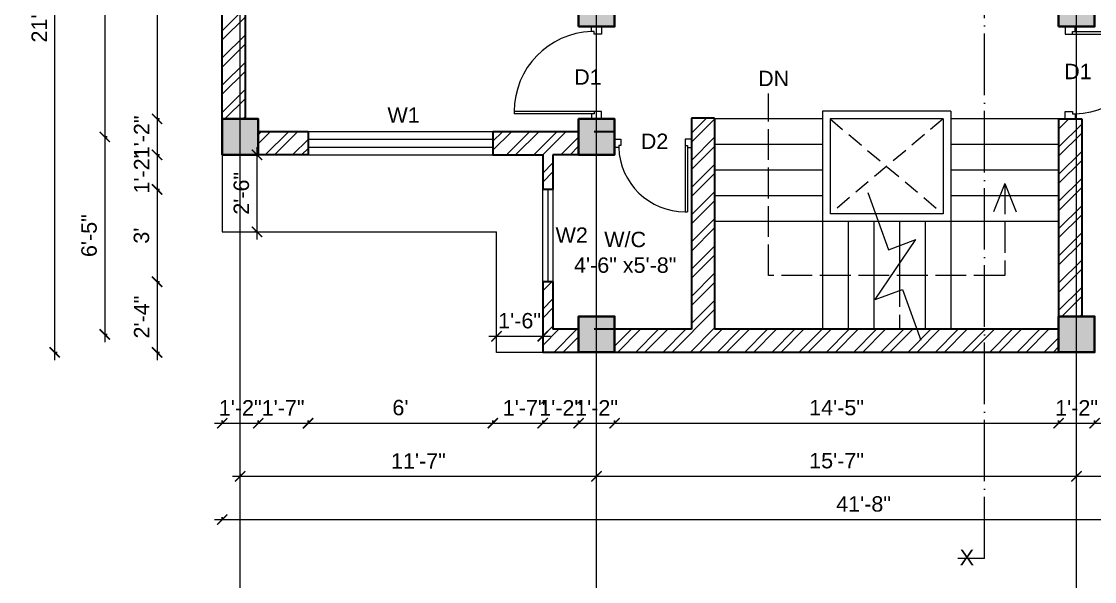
# Model space of a CAD drawing. Header units: inches. Extents: x 122663 to 154153, y 34228 to 39758.
# Drawn here: x 129800.6 to 130218.7, y 37190.6 to 37408.9 of the extents above; entities that cross this region are included whole.
import ezdxf

# ---------------------------------------------------------------- set-up
doc = ezdxf.new("R2010")
doc.units = ezdxf.units.IN
doc.header["$MEASUREMENT"] = 0
doc.header["$PDMODE"] = 35
for name, pattern in [('ACAD_ISO02W100', [15, 12, -3]), ('ACAD_ISO04W100', [30, 24, -3, 0, -3]), ('DASHED', [19.05, 12.7, -6.35])]:
    doc.linetypes.add(name, pattern=pattern)
for name, color, linetype, lineweight in [('Column', 181, 'Continuous', 40), ('Dimension', 130, 'Continuous', 9), ('Hatch', 9, 'Continuous', 9), ('Hidden', 254, 'ACAD_ISO02W100', 15), ('SECTION', 7, 'ACAD_ISO04W100', 18), ('SITE BOUNDARY', 1, 'Continuous', 30), ('Stairs', 61, 'Continuous', 18), ('TEXT', 255, 'Continuous', 35), ('Walls', 11, 'Continuous', 35), ('Windows', 151, 'Continuous', 15)]:
    doc.layers.add(name, color=color, linetype=linetype, lineweight=lineweight)
doc.styles.get("Standard").update_dxf_attribs({"font": 'arial.ttf'})
doc.dimstyles.get("Standard").update_dxf_attribs({"dimtxt": 6, "dimasz": 4, "dimexe": 0, "dimexo": 6, "dimgap": 3, "dimtad": 1, "dimdec": 0, "dimzin": 0, "dimdsep": 46, "dimlunit": 4, "dimtxsty": 'Standard', "dimblk": 'ARCHTICK', "dimcen": 0.09, "dimdle": 3, "dimclrd": 256, "dimadec": 0, "dimazin": 0, "dimtfac": 1, "dimtdec": 0, "dimtofl": 0, "dimtmove": 0, "dimatfit": 3, "dimfxl": 1, "dimfxlon": 1, "dimtolj": 1, "dimtzin": 0, "dimlwd": -1, "dimarcsym": 0})
pattern_1 = [(45, (7291.437, -1273.291), (-5.30330086, 5.30330086), []), (45, (7294.9724, -1273.291), (-5.30330086, 5.30330086), [])]

# ---------------------------------------------------------------- blocks, each defined once
blk = doc.blocks.new('colm')
at = {"layer": 'Hatch'}
h = blk.add_hatch(color=256, dxfattribs=at)
h.dxf.hatch_style = 1
h.paths.add_polyline_path([(66705.71, 8319.73), (66705.71, 8307.73), (66717.71, 8307.73), (66717.71, 8319.73)])
at = {"layer": 'Column'}
blk.add_lwpolyline([(66705.71, 8307.73), (66717.71, 8307.73), (66717.71, 8319.73), (66705.71, 8319.73)], close=True, dxfattribs=at)
blk = doc.blocks.new('GFFGS')
at = {"layer": 'Windows'}
for p, q in [((97915.22, 19628.63), (97915.22, 19658.74)), ((97916.19, 19658.74), (97915.22, 19658.74)), ((97916.19, 19627.65), (97916.19, 19658.77)), ((97915.22, 19628.63), (97913.27, 19628.63)), ((97913.27, 19628.63), (97913.27, 19624.73)), ((97915.22, 19627.65), (97915.22, 19628.63)), ((97916.19, 19627.65), (97915.22, 19627.65)), ((97916.19, 19624.73), (97916.19, 19627.65)), ((97946.35, 19624.73), (97946.35, 19627.65)), ((97946.35, 19627.65), (97947.32, 19627.65)), ((97947.32, 19627.65), (97947.32, 19628.63)), ((97947.32, 19628.63), (97949.27, 19628.63)), ((97949.27, 19628.63), (97949.27, 19624.73)), ((97913.27, 19624.73), (97916.19, 19624.73)), ((97949.27, 19624.73), (97946.35, 19624.73))]:
    blk.add_line(p, q, dxfattribs=at)
blk.add_arc((97916.25, 19627.66), 31.08, 1.7801, 90.1235, dxfattribs=at)
blk = doc.blocks.new('_ArchTick')
at = {"color": 0, "linetype": 'ByBlock', "const_width": 0.15}
blk.add_lwpolyline([(-0.5, -0.5), (0.5, 0.5)], dxfattribs=at)
blk = doc.blocks.new('*D438')
at = {"layer": 'Defpoints', "color": 0, "transparency": 16777216}
for p in [(129878.84, 37518.41), (129853.44, 37370.91), (129878.84, 37370.91)]:
    blk.add_point(p, dxfattribs=at)
at = {"layer": 'Dimension', "transparency": 16777216}
blk.add_line((129853.44, 37521.41), (129853.44, 37367.91), dxfattribs=at)
at = {"layer": 'Dimension', "color": 0, "lineweight": -2, "transparency": 16777216}
for p, q in [((129854.44, 37518.41), (129853.44, 37518.41)), ((129854.44, 37370.91), (129853.44, 37370.91))]:
    blk.add_line(p, q, dxfattribs=at)
at = {"layer": 'Dimension', "transparency": 16777216, "xscale": 4, "yscale": 4, "zscale": 4}
for p, rotation in [((129853.44, 37518.41), 90), ((129853.44, 37370.91), 270)]:
    blk.add_blockref('_ArchTick', p, dxfattribs=dict(at, rotation=rotation))
at = {"layer": 'Dimension', "color": 0, "lineweight": -2, "transparency": 16777216, "insert": (129847.37, 37444.66), "char_height": 6, "attachment_point": 5, "rotation": 90}
blk.add_mtext('\\A1;12\'-3"', dxfattribs=at)
blk = doc.blocks.new('*D439')
at = {"layer": 'Defpoints', "color": 0, "transparency": 16777216}
for p in [(129878.84, 37370.91), (129853.44, 37356.91), (129878.84, 37356.91)]:
    blk.add_point(p, dxfattribs=at)
at = {"layer": 'Dimension', "transparency": 16777216}
blk.add_line((129853.44, 37373.91), (129853.44, 37353.91), dxfattribs=at)
at = {"layer": 'Dimension', "color": 0, "lineweight": -2, "transparency": 16777216}
for p, q in [((129854.44, 37370.91), (129853.44, 37370.91)), ((129854.44, 37356.91), (129853.44, 37356.91))]:
    blk.add_line(p, q, dxfattribs=at)
at = {"layer": 'Dimension', "transparency": 16777216, "xscale": 4, "yscale": 4, "zscale": 4}
for p, rotation in [((129853.44, 37370.91), 90), ((129853.44, 37356.91), 270)]:
    blk.add_blockref('_ArchTick', p, dxfattribs=dict(at, rotation=rotation))
at = {"layer": 'Dimension', "color": 0, "lineweight": -2, "transparency": 16777216, "insert": (129847.43, 37363.91), "char_height": 6, "attachment_point": 5, "rotation": 90}
blk.add_mtext('\\A1;1\'-2"', dxfattribs=at)
blk = doc.blocks.new('*D440')
at = {"layer": 'Defpoints', "color": 0, "transparency": 16777216}
for p in [(129878.84, 37356.91), (129853.44, 37343.41), (130003.66, 37343.41)]:
    blk.add_point(p, dxfattribs=at)
at = {"layer": 'Dimension', "transparency": 16777216}
blk.add_line((129853.44, 37359.91), (129853.44, 37340.41), dxfattribs=at)
at = {"layer": 'Dimension', "color": 0, "lineweight": -2, "transparency": 16777216}
for p, q in [((129854.44, 37356.91), (129853.44, 37356.91)), ((129854.44, 37343.41), (129853.44, 37343.41))]:
    blk.add_line(p, q, dxfattribs=at)
at = {"layer": 'Dimension', "transparency": 16777216, "xscale": 4, "yscale": 4, "zscale": 4}
for p, rotation in [((129853.44, 37356.91), 90), ((129853.44, 37343.41), 270)]:
    blk.add_blockref('_ArchTick', p, dxfattribs=dict(at, rotation=rotation))
at = {"layer": 'Dimension', "color": 0, "lineweight": -2, "transparency": 16777216, "insert": (129847.43, 37350.16), "char_height": 6, "attachment_point": 5, "rotation": 90}
blk.add_mtext('\\A1;1\'-2"', dxfattribs=at)
blk = doc.blocks.new('*D441')
at = {"layer": 'Defpoints', "color": 0, "transparency": 16777216}
for p in [(130003.66, 37343.41), (129853.44, 37307.41), (130003.66, 37307.41)]:
    blk.add_point(p, dxfattribs=at)
at = {"layer": 'Dimension', "transparency": 16777216}
blk.add_line((129853.44, 37346.41), (129853.44, 37304.41), dxfattribs=at)
at = {"layer": 'Dimension', "color": 0, "lineweight": -2, "transparency": 16777216}
for p, q in [((129854.44, 37343.41), (129853.44, 37343.41)), ((129854.44, 37307.41), (129853.44, 37307.41))]:
    blk.add_line(p, q, dxfattribs=at)
at = {"layer": 'Dimension', "transparency": 16777216, "xscale": 4, "yscale": 4, "zscale": 4}
for p, rotation in [((129853.44, 37343.41), 90), ((129853.44, 37307.41), 270)]:
    blk.add_blockref('_ArchTick', p, dxfattribs=dict(at, rotation=rotation))
at = {"layer": 'Dimension', "color": 0, "lineweight": -2, "transparency": 16777216, "insert": (129847.37, 37325.41), "char_height": 6, "attachment_point": 5, "rotation": 90}
blk.add_mtext("\\A1;3'", dxfattribs=at)
blk = doc.blocks.new('*D442')
at = {"layer": 'Defpoints', "color": 0, "transparency": 16777216}
for p in [(130003.66, 37307.41), (129853.44, 37279.91), (130003.66, 37279.91)]:
    blk.add_point(p, dxfattribs=at)
at = {"layer": 'Dimension', "transparency": 16777216}
blk.add_line((129853.44, 37310.41), (129853.44, 37276.91), dxfattribs=at)
at = {"layer": 'Dimension', "color": 0, "lineweight": -2, "transparency": 16777216}
for p, q in [((129854.44, 37307.41), (129853.44, 37307.41)), ((129854.44, 37279.91), (129853.44, 37279.91))]:
    blk.add_line(p, q, dxfattribs=at)
at = {"layer": 'Dimension', "transparency": 16777216, "xscale": 4, "yscale": 4, "zscale": 4}
for p, rotation in [((129853.44, 37307.41), 90), ((129853.44, 37279.91), 270)]:
    blk.add_blockref('_ArchTick', p, dxfattribs=dict(at, rotation=rotation))
at = {"layer": 'Dimension', "color": 0, "lineweight": -2, "transparency": 16777216, "insert": (129847.43, 37293.66), "char_height": 6, "attachment_point": 5, "rotation": 90}
blk.add_mtext('\\A1;2\'-4"', dxfattribs=at)
blk = doc.blocks.new('*D443')
at = {"layer": 'Defpoints', "color": 0, "transparency": 16777216}
for p in [(129878.84, 37525.41), (129833.04, 37363.91), (129878.84, 37363.91)]:
    blk.add_point(p, dxfattribs=at)
at = {"layer": 'Dimension', "transparency": 16777216}
blk.add_line((129833.04, 37528.41), (129833.04, 37360.91), dxfattribs=at)
at = {"layer": 'Dimension', "color": 0, "lineweight": -2, "transparency": 16777216}
for p, q in [((129834.04, 37525.41), (129833.04, 37525.41)), ((129834.04, 37363.91), (129833.04, 37363.91))]:
    blk.add_line(p, q, dxfattribs=at)
at = {"layer": 'Dimension', "transparency": 16777216, "xscale": 4, "yscale": 4, "zscale": 4}
for p, rotation in [((129833.04, 37525.41), 90), ((129833.04, 37363.91), 270)]:
    blk.add_blockref('_ArchTick', p, dxfattribs=dict(at, rotation=rotation))
at = {"layer": 'Dimension', "color": 0, "lineweight": -2, "transparency": 16777216, "insert": (129826.97, 37444.66), "char_height": 6, "attachment_point": 5, "rotation": 90}
blk.add_mtext('\\A1;13\'-5"', dxfattribs=at)
blk = doc.blocks.new('*D444')
at = {"layer": 'Defpoints', "color": 0, "transparency": 16777216}
for p in [(129878.84, 37363.91), (129833.04, 37286.91), (130017.66, 37286.91)]:
    blk.add_point(p, dxfattribs=at)
at = {"layer": 'Dimension', "transparency": 16777216}
blk.add_line((129833.04, 37366.91), (129833.04, 37283.91), dxfattribs=at)
at = {"layer": 'Dimension', "color": 0, "lineweight": -2, "transparency": 16777216}
for p, q in [((129834.04, 37363.91), (129833.04, 37363.91)), ((129834.04, 37286.91), (129833.04, 37286.91))]:
    blk.add_line(p, q, dxfattribs=at)
at = {"layer": 'Dimension', "transparency": 16777216, "xscale": 4, "yscale": 4, "zscale": 4}
for p, rotation in [((129833.04, 37363.91), 90), ((129833.04, 37286.91), 270)]:
    blk.add_blockref('_ArchTick', p, dxfattribs=dict(at, rotation=rotation))
at = {"layer": 'Dimension', "color": 0, "lineweight": -2, "transparency": 16777216, "insert": (129826.97, 37325.41), "char_height": 6, "attachment_point": 5, "rotation": 90}
blk.add_mtext('\\A1;6\'-5"', dxfattribs=at)
blk = doc.blocks.new('*D328')
at = {"layer": 'Defpoints', "color": 0, "transparency": 16777216}
for p in [(129878.84, 37532.41), (129813.53, 37279.91), (130003.66, 37279.91)]:
    blk.add_point(p, dxfattribs=at)
at = {"layer": 'Dimension', "transparency": 16777216}
blk.add_line((129813.53, 37535.41), (129813.53, 37276.91), dxfattribs=at)
at = {"layer": 'Dimension', "color": 0, "lineweight": -2, "transparency": 16777216}
for p, q in [((129814.53, 37532.41), (129813.53, 37532.41)), ((129814.53, 37279.91), (129813.53, 37279.91))]:
    blk.add_line(p, q, dxfattribs=at)
at = {"layer": 'Dimension', "transparency": 16777216, "xscale": 4, "yscale": 4, "zscale": 4}
for p, rotation in [((129813.53, 37532.41), 90), ((129813.53, 37279.91), 270)]:
    blk.add_blockref('_ArchTick', p, dxfattribs=dict(at, rotation=rotation))
at = {"layer": 'Dimension', "color": 0, "lineweight": -2, "transparency": 16777216, "insert": (129807.51, 37406.16), "char_height": 6, "attachment_point": 5, "rotation": 90}
blk.add_mtext("\\A1;21'", dxfattribs=at)
blk = doc.blocks.new('*D329')
at = {"layer": 'Defpoints', "color": 0, "transparency": 16777216}
for p in [(129878.84, 37356.91), (129892.84, 37356.91), (129892.84, 37252.28)]:
    blk.add_point(p, dxfattribs=at)
at = {"layer": 'Dimension', "color": 0, "lineweight": -2, "transparency": 16777216}
for p, q in [((129878.84, 37253.28), (129878.84, 37252.28)), ((129892.84, 37253.28), (129892.84, 37252.28))]:
    blk.add_line(p, q, dxfattribs=at)
at = {"layer": 'Dimension', "transparency": 16777216}
blk.add_line((129875.84, 37252.28), (129895.84, 37252.28), dxfattribs=at)
at = {"layer": 'Dimension', "transparency": 16777216, "xscale": 4, "yscale": 4, "zscale": 4, "rotation": 180}
blk.add_blockref('_ArchTick', (129878.84, 37252.28), dxfattribs=at)
at = {"layer": 'Dimension', "transparency": 16777216, "xscale": 4, "yscale": 4, "zscale": 4}
blk.add_blockref('_ArchTick', (129892.84, 37252.28), dxfattribs=at)
at = {"layer": 'Dimension', "color": 0, "lineweight": -2, "transparency": 16777216, "insert": (129885.84, 37258.29), "char_height": 6, "attachment_point": 5}
blk.add_mtext('\\A1;1\'-2"', dxfattribs=at)
blk = doc.blocks.new('*D445')
at = {"layer": 'Defpoints', "color": 0, "transparency": 16777216}
for p in [(129984.25, 37356.91), (130003.66, 37279.91), (130003.66, 37252.28)]:
    blk.add_point(p, dxfattribs=at)
at = {"layer": 'Dimension', "color": 0, "lineweight": -2, "transparency": 16777216}
for p, q in [((129984.25, 37253.28), (129984.25, 37252.28)), ((130003.66, 37253.28), (130003.66, 37252.28))]:
    blk.add_line(p, q, dxfattribs=at)
at = {"layer": 'Dimension', "transparency": 16777216}
blk.add_line((129981.25, 37252.28), (130006.66, 37252.28), dxfattribs=at)
at = {"layer": 'Dimension', "transparency": 16777216, "xscale": 4, "yscale": 4, "zscale": 4, "rotation": 180}
blk.add_blockref('_ArchTick', (129984.25, 37252.28), dxfattribs=at)
at = {"layer": 'Dimension', "transparency": 16777216, "xscale": 4, "yscale": 4, "zscale": 4}
blk.add_blockref('_ArchTick', (130003.66, 37252.28), dxfattribs=at)
at = {"layer": 'Dimension', "color": 0, "lineweight": -2, "transparency": 16777216, "insert": (129996.45, 37258.29), "char_height": 6, "attachment_point": 5}
blk.add_mtext('\\A1;1\'-7"', dxfattribs=at)
blk = doc.blocks.new('*D446')
at = {"layer": 'Defpoints', "color": 0, "transparency": 16777216}
for p in [(130003.66, 37279.91), (130017.66, 37279.91), (130017.66, 37252.28)]:
    blk.add_point(p, dxfattribs=at)
at = {"layer": 'Dimension', "color": 0, "lineweight": -2, "transparency": 16777216}
for p, q in [((130003.66, 37253.28), (130003.66, 37252.28)), ((130017.66, 37253.28), (130017.66, 37252.28))]:
    blk.add_line(p, q, dxfattribs=at)
at = {"layer": 'Dimension', "transparency": 16777216}
blk.add_line((130000.66, 37252.28), (130020.66, 37252.28), dxfattribs=at)
at = {"layer": 'Dimension', "transparency": 16777216, "xscale": 4, "yscale": 4, "zscale": 4, "rotation": 180}
blk.add_blockref('_ArchTick', (130003.66, 37252.28), dxfattribs=at)
at = {"layer": 'Dimension', "transparency": 16777216, "xscale": 4, "yscale": 4, "zscale": 4}
blk.add_blockref('_ArchTick', (130017.66, 37252.28), dxfattribs=at)
at = {"layer": 'Dimension', "color": 0, "lineweight": -2, "transparency": 16777216, "insert": (130010.66, 37258.29), "char_height": 6, "attachment_point": 5}
blk.add_mtext('\\A1;1\'-2"', dxfattribs=at)
blk = doc.blocks.new('*D447')
at = {"layer": 'Defpoints', "color": 0, "transparency": 16777216}
for p in [(130017.66, 37279.91), (130031.66, 37279.91), (130031.66, 37252.28)]:
    blk.add_point(p, dxfattribs=at)
at = {"layer": 'Dimension', "color": 0, "lineweight": -2, "transparency": 16777216}
for p, q in [((130017.66, 37253.28), (130017.66, 37252.28)), ((130031.66, 37253.28), (130031.66, 37252.28))]:
    blk.add_line(p, q, dxfattribs=at)
at = {"layer": 'Dimension', "transparency": 16777216}
blk.add_line((130014.66, 37252.28), (130034.66, 37252.28), dxfattribs=at)
at = {"layer": 'Dimension', "transparency": 16777216, "xscale": 4, "yscale": 4, "zscale": 4, "rotation": 180}
blk.add_blockref('_ArchTick', (130017.66, 37252.28), dxfattribs=at)
at = {"layer": 'Dimension', "transparency": 16777216, "xscale": 4, "yscale": 4, "zscale": 4}
blk.add_blockref('_ArchTick', (130031.66, 37252.28), dxfattribs=at)
at = {"layer": 'Dimension', "color": 0, "lineweight": -2, "transparency": 16777216, "insert": (130024.66, 37258.29), "char_height": 6, "attachment_point": 5}
blk.add_mtext('\\A1;1\'-2"', dxfattribs=at)
blk = doc.blocks.new('*D451')
at = {"layer": 'Defpoints', "color": 0, "transparency": 16777216}
for p in [(130204.66, 37279.91), (130218.66, 37279.91), (130218.66, 37252.28)]:
    blk.add_point(p, dxfattribs=at)
at = {"layer": 'Dimension', "color": 0, "lineweight": -2, "transparency": 16777216}
for p, q in [((130204.66, 37253.28), (130204.66, 37252.28)), ((130218.66, 37253.28), (130218.66, 37252.28))]:
    blk.add_line(p, q, dxfattribs=at)
at = {"layer": 'Dimension', "transparency": 16777216}
blk.add_line((130201.66, 37252.28), (130221.66, 37252.28), dxfattribs=at)
at = {"layer": 'Dimension', "transparency": 16777216, "xscale": 4, "yscale": 4, "zscale": 4, "rotation": 180}
blk.add_blockref('_ArchTick', (130204.66, 37252.28), dxfattribs=at)
at = {"layer": 'Dimension', "transparency": 16777216, "xscale": 4, "yscale": 4, "zscale": 4}
blk.add_blockref('_ArchTick', (130218.66, 37252.28), dxfattribs=at)
at = {"layer": 'Dimension', "color": 0, "lineweight": -2, "transparency": 16777216, "insert": (130211.66, 37258.29), "char_height": 6, "attachment_point": 5}
blk.add_mtext('\\A1;1\'-2"', dxfattribs=at)
blk = doc.blocks.new('*D452')
at = {"layer": 'Defpoints', "color": 0, "transparency": 16777216}
for p in [(130218.66, 37279.91), (130364.53, 37279.91), (130364.53, 37252.28)]:
    blk.add_point(p, dxfattribs=at)
at = {"layer": 'Dimension', "color": 0, "lineweight": -2, "transparency": 16777216}
for p, q in [((130218.66, 37253.28), (130218.66, 37252.28)), ((130364.53, 37253.28), (130364.53, 37252.28))]:
    blk.add_line(p, q, dxfattribs=at)
at = {"layer": 'Dimension', "transparency": 16777216}
blk.add_line((130215.66, 37252.28), (130367.53, 37252.28), dxfattribs=at)
at = {"layer": 'Dimension', "transparency": 16777216, "xscale": 4, "yscale": 4, "zscale": 4, "rotation": 180}
blk.add_blockref('_ArchTick', (130218.66, 37252.28), dxfattribs=at)
at = {"layer": 'Dimension', "transparency": 16777216, "xscale": 4, "yscale": 4, "zscale": 4}
blk.add_blockref('_ArchTick', (130364.53, 37252.28), dxfattribs=at)
at = {"layer": 'Dimension', "color": 0, "lineweight": -2, "transparency": 16777216, "insert": (130291.59, 37258.29), "char_height": 6, "attachment_point": 5}
blk.add_mtext('\\A1;12\'-2"', dxfattribs=at)
blk = doc.blocks.new('*D454')
at = {"layer": 'Defpoints', "color": 0, "transparency": 16777216}
for p in [(129885.84, 37356.91), (130024.66, 37279.91), (130024.66, 37231.58)]:
    blk.add_point(p, dxfattribs=at)
at = {"layer": 'Dimension', "color": 0, "lineweight": -2, "transparency": 16777216}
for p, q in [((129885.84, 37232.58), (129885.84, 37231.58)), ((130024.66, 37232.58), (130024.66, 37231.58))]:
    blk.add_line(p, q, dxfattribs=at)
at = {"layer": 'Dimension', "transparency": 16777216}
blk.add_line((129882.84, 37231.58), (130027.66, 37231.58), dxfattribs=at)
at = {"layer": 'Dimension', "transparency": 16777216, "xscale": 4, "yscale": 4, "zscale": 4, "rotation": 180}
blk.add_blockref('_ArchTick', (129885.84, 37231.58), dxfattribs=at)
at = {"layer": 'Dimension', "transparency": 16777216, "xscale": 4, "yscale": 4, "zscale": 4}
blk.add_blockref('_ArchTick', (130024.66, 37231.58), dxfattribs=at)
at = {"layer": 'Dimension', "color": 0, "lineweight": -2, "transparency": 16777216, "insert": (129955.25, 37237.59), "char_height": 6, "attachment_point": 5}
blk.add_mtext('\\A1;11\'-7"', dxfattribs=at)
blk = doc.blocks.new('*D455')
at = {"layer": 'Defpoints', "color": 0, "transparency": 16777216}
for p in [(130024.66, 37279.91), (130211.66, 37279.91), (130211.66, 37231.58)]:
    blk.add_point(p, dxfattribs=at)
at = {"layer": 'Dimension', "color": 0, "lineweight": -2, "transparency": 16777216}
for p, q in [((130024.66, 37232.58), (130024.66, 37231.58)), ((130211.66, 37232.58), (130211.66, 37231.58))]:
    blk.add_line(p, q, dxfattribs=at)
at = {"layer": 'Dimension', "transparency": 16777216}
blk.add_line((130021.66, 37231.58), (130214.66, 37231.58), dxfattribs=at)
at = {"layer": 'Dimension', "transparency": 16777216, "xscale": 4, "yscale": 4, "zscale": 4, "rotation": 180}
blk.add_blockref('_ArchTick', (130024.66, 37231.58), dxfattribs=at)
at = {"layer": 'Dimension', "transparency": 16777216, "xscale": 4, "yscale": 4, "zscale": 4}
blk.add_blockref('_ArchTick', (130211.66, 37231.58), dxfattribs=at)
at = {"layer": 'Dimension', "color": 0, "lineweight": -2, "transparency": 16777216, "insert": (130118.16, 37237.65), "char_height": 6, "attachment_point": 5}
blk.add_mtext('\\A1;15\'-7"', dxfattribs=at)
blk = doc.blocks.new('*D456')
at = {"layer": 'Defpoints', "color": 0, "transparency": 16777216}
for p in [(130211.66, 37279.91), (130371.53, 37279.91), (130371.53, 37231.58)]:
    blk.add_point(p, dxfattribs=at)
at = {"layer": 'Dimension', "color": 0, "lineweight": -2, "transparency": 16777216}
for p, q in [((130211.66, 37232.58), (130211.66, 37231.58)), ((130371.53, 37232.58), (130371.53, 37231.58))]:
    blk.add_line(p, q, dxfattribs=at)
at = {"layer": 'Dimension', "transparency": 16777216}
blk.add_line((130208.66, 37231.58), (130374.53, 37231.58), dxfattribs=at)
at = {"layer": 'Dimension', "transparency": 16777216, "xscale": 4, "yscale": 4, "zscale": 4, "rotation": 180}
blk.add_blockref('_ArchTick', (130211.66, 37231.58), dxfattribs=at)
at = {"layer": 'Dimension', "transparency": 16777216, "xscale": 4, "yscale": 4, "zscale": 4}
blk.add_blockref('_ArchTick', (130371.53, 37231.58), dxfattribs=at)
at = {"layer": 'Dimension', "color": 0, "lineweight": -2, "transparency": 16777216, "insert": (130291.59, 37237.65), "char_height": 6, "attachment_point": 5}
blk.add_mtext('\\A1;13\'-4"', dxfattribs=at)
blk = doc.blocks.new('*D330')
at = {"layer": 'Defpoints', "color": 0, "transparency": 16777216}
for p in [(129878.84, 37356.91), (130378.53, 37279.91), (130378.53, 37214.71)]:
    blk.add_point(p, dxfattribs=at)
at = {"layer": 'Dimension', "color": 0, "lineweight": -2, "transparency": 16777216}
for p, q in [((129878.84, 37215.71), (129878.84, 37214.71)), ((130378.53, 37215.71), (130378.53, 37214.71))]:
    blk.add_line(p, q, dxfattribs=at)
at = {"layer": 'Dimension', "transparency": 16777216}
blk.add_line((129875.84, 37214.71), (130381.53, 37214.71), dxfattribs=at)
at = {"layer": 'Dimension', "transparency": 16777216, "xscale": 4, "yscale": 4, "zscale": 4, "rotation": 180}
blk.add_blockref('_ArchTick', (129878.84, 37214.71), dxfattribs=at)
at = {"layer": 'Dimension', "transparency": 16777216, "xscale": 4, "yscale": 4, "zscale": 4}
blk.add_blockref('_ArchTick', (130378.53, 37214.71), dxfattribs=at)
at = {"layer": 'Dimension', "color": 0, "lineweight": -2, "transparency": 16777216, "insert": (130128.68, 37220.78), "char_height": 6, "attachment_point": 5}
blk.add_mtext('\\A1;41\'-8"', dxfattribs=at)
blk = doc.blocks.new('*D424')
at = {"layer": 'Defpoints', "color": 0, "transparency": 16777216}
for p in [(129892.84, 37356.91), (129912.25, 37356.91), (129912.25, 37252.28)]:
    blk.add_point(p, dxfattribs=at)
at = {"layer": 'Dimension', "color": 0, "lineweight": -2, "transparency": 16777216}
for p, q in [((129892.84, 37253.28), (129892.84, 37252.28)), ((129912.25, 37253.28), (129912.25, 37252.28))]:
    blk.add_line(p, q, dxfattribs=at)
at = {"layer": 'Dimension', "transparency": 16777216}
blk.add_line((129889.84, 37252.28), (129915.25, 37252.28), dxfattribs=at)
at = {"layer": 'Dimension', "transparency": 16777216, "xscale": 4, "yscale": 4, "zscale": 4, "rotation": 180}
blk.add_blockref('_ArchTick', (129892.84, 37252.28), dxfattribs=at)
at = {"layer": 'Dimension', "transparency": 16777216, "xscale": 4, "yscale": 4, "zscale": 4}
blk.add_blockref('_ArchTick', (129912.25, 37252.28), dxfattribs=at)
at = {"layer": 'Dimension', "color": 0, "transparency": 16777216, "insert": (129902.54, 37258.29), "char_height": 6, "attachment_point": 5}
blk.add_mtext('\\A1;1\'-7"', dxfattribs=at)
blk = doc.blocks.new('*D425')
at = {"layer": 'Defpoints', "color": 0, "transparency": 16777216}
for p in [(129912.25, 37356.91), (129984.25, 37356.91), (129984.25, 37252.28)]:
    blk.add_point(p, dxfattribs=at)
at = {"layer": 'Dimension', "color": 0, "lineweight": -2, "transparency": 16777216}
for p, q in [((129912.25, 37253.28), (129912.25, 37252.28)), ((129984.25, 37253.28), (129984.25, 37252.28))]:
    blk.add_line(p, q, dxfattribs=at)
at = {"layer": 'Dimension', "transparency": 16777216}
blk.add_line((129909.25, 37252.28), (129987.25, 37252.28), dxfattribs=at)
at = {"layer": 'Dimension', "transparency": 16777216, "xscale": 4, "yscale": 4, "zscale": 4, "rotation": 180}
blk.add_blockref('_ArchTick', (129912.25, 37252.28), dxfattribs=at)
at = {"layer": 'Dimension', "transparency": 16777216, "xscale": 4, "yscale": 4, "zscale": 4}
blk.add_blockref('_ArchTick', (129984.25, 37252.28), dxfattribs=at)
at = {"layer": 'Dimension', "color": 0, "transparency": 16777216, "insert": (129948.25, 37258.34), "char_height": 6, "attachment_point": 5}
blk.add_mtext("\\A1;6'", dxfattribs=at)
blk = doc.blocks.new('*D846')
at = {"layer": 'Defpoints', "color": 0, "transparency": 16777216}
for p in [(129878.84, 37356.91), (129878.84, 37326.91), (129892.35, 37326.91)]:
    blk.add_point(p, dxfattribs=at)
at = {"layer": 'Windows', "transparency": 16777216}
blk.add_line((129892.35, 37359.91), (129892.35, 37323.91), dxfattribs=at)
at = {"layer": 'Windows', "color": 0, "lineweight": -2, "transparency": 16777216}
for p, q in [((129891.35, 37356.91), (129892.35, 37356.91)), ((129891.35, 37326.91), (129892.35, 37326.91))]:
    blk.add_line(p, q, dxfattribs=at)
at = {"layer": 'Windows', "transparency": 16777216, "xscale": 4, "yscale": 4, "zscale": 4}
for p, rotation in [((129892.35, 37356.91), 90), ((129892.35, 37326.91), 270)]:
    blk.add_blockref('_ArchTick', p, dxfattribs=dict(at, rotation=rotation))
at = {"layer": 'Windows', "color": 0, "transparency": 16777216, "insert": (129886.29, 37341.91), "char_height": 6, "attachment_point": 5, "rotation": 90}
blk.add_mtext('\\A1;2\'-6"', dxfattribs=at)
blk = doc.blocks.new('*D847')
at = {"layer": 'Defpoints', "color": 0, "transparency": 16777216}
for p in [(129985.66, 37286.15), (129985.66, 37279.91), (130003.66, 37279.91)]:
    blk.add_point(p, dxfattribs=at)
at = {"layer": 'Windows', "transparency": 16777216}
blk.add_line((130006.66, 37286.15), (129982.66, 37286.15), dxfattribs=at)
at = {"layer": 'Windows', "color": 0, "lineweight": -2, "transparency": 16777216}
for p, q in [((129985.66, 37285.91), (129985.66, 37286.15)), ((130003.66, 37285.91), (130003.66, 37286.15))]:
    blk.add_line(p, q, dxfattribs=at)
at = {"layer": 'Windows', "transparency": 16777216, "xscale": 4, "yscale": 4, "zscale": 4, "rotation": 180}
blk.add_blockref('_ArchTick', (129985.66, 37286.15), dxfattribs=at)
at = {"layer": 'Windows', "transparency": 16777216, "xscale": 4, "yscale": 4, "zscale": 4}
blk.add_blockref('_ArchTick', (130003.66, 37286.15), dxfattribs=at)
at = {"layer": 'Windows', "color": 0, "transparency": 16777216, "insert": (129994.66, 37292.22), "char_height": 6, "attachment_point": 5}
blk.add_mtext('\\A1;1\'-6"', dxfattribs=at)
blk = doc.blocks.new('*D1445')
at = {"layer": 'Defpoints', "color": 0, "transparency": 16777216}
for p in [(130933.34, 37844.49), (130204.66, 37816.85), (130204.66, 37279.91)]:
    blk.add_point(p, dxfattribs=at)
at = {"layer": 'Dimension', "color": 0, "lineweight": -2, "transparency": 16777216}
for p, q in [((130933.34, 37817.85), (130933.34, 37816.85)), ((130204.66, 37815.85), (130204.66, 37816.85))]:
    blk.add_line(p, q, dxfattribs=at)
at = {"layer": 'Dimension', "transparency": 16777216}
blk.add_line((130936.34, 37816.85), (130201.66, 37816.85), dxfattribs=at)
at = {"layer": 'Dimension', "transparency": 16777216, "xscale": 4, "yscale": 4, "zscale": 4, "rotation": 180}
blk.add_blockref('_ArchTick', (130204.66, 37816.85), dxfattribs=at)
at = {"layer": 'Dimension', "transparency": 16777216, "xscale": 4, "yscale": 4, "zscale": 4}
blk.add_blockref('_ArchTick', (130933.34, 37816.85), dxfattribs=at)
at = {"layer": 'Dimension', "color": 0, "transparency": 16777216, "insert": (130569, 37822.92), "char_height": 6, "attachment_point": 5}
blk.add_mtext('\\A1;60\'-9"', dxfattribs=at)
blk = doc.blocks.new('*D1448')
at = {"layer": 'Defpoints', "color": 0, "transparency": 16777216}
for p in [(130031.66, 37279.91), (130204.66, 37279.91), (130204.66, 37252.28)]:
    blk.add_point(p, dxfattribs=at)
at = {"layer": 'Dimension', "color": 0, "lineweight": -2, "transparency": 16777216}
for p, q in [((130031.66, 37253.28), (130031.66, 37252.28)), ((130204.66, 37253.28), (130204.66, 37252.28))]:
    blk.add_line(p, q, dxfattribs=at)
at = {"layer": 'Dimension', "transparency": 16777216}
blk.add_line((130028.66, 37252.28), (130207.66, 37252.28), dxfattribs=at)
at = {"layer": 'Dimension', "transparency": 16777216, "xscale": 4, "yscale": 4, "zscale": 4, "rotation": 180}
blk.add_blockref('_ArchTick', (130031.66, 37252.28), dxfattribs=at)
at = {"layer": 'Dimension', "transparency": 16777216, "xscale": 4, "yscale": 4, "zscale": 4}
blk.add_blockref('_ArchTick', (130204.66, 37252.28), dxfattribs=at)
at = {"layer": 'Dimension', "color": 0, "transparency": 16777216, "insert": (130118.16, 37258.34), "char_height": 6, "attachment_point": 5}
blk.add_mtext('\\A1;14\'-5"', dxfattribs=at)

msp = doc.modelspace()

# ---------------------------------------------------------------- hatches: boundary and pattern name
at = {"layer": 'Hatch'}
h = msp.add_hatch(dxfattribs=at)
h.set_pattern_fill('ANSI32', color=256, scale=20)
h.set_pattern_definition(pattern_1)
h.paths.add_polyline_path([(129887.84, 37518.41), (129878.84, 37518.41), (129878.84, 37370.91), (129887.84, 37370.91)])
h = msp.add_hatch(dxfattribs=at)
h.set_pattern_fill('ANSI32', color=256, scale=20)
h.set_pattern_definition(pattern_1)
h.paths.add_polyline_path([(130070.66, 37288.91), (130070.66, 37371.16), (130061.66, 37371.16), (130061.66, 37288.91), (130031.66, 37288.91), (130031.66, 37279.91), (130204.66, 37279.91), (130204.66, 37288.91)])
h = msp.add_hatch(dxfattribs=at)
h.set_pattern_fill('ANSI32', color=256, scale=20)
h.set_pattern_definition(pattern_1)
h.paths.add_polyline_path([(130213.66, 37370.91), (130204.66, 37370.91), (130204.66, 37293.91), (130213.66, 37293.91)])
h = msp.add_hatch(dxfattribs=at)
h.set_pattern_fill('ANSI32', color=256, scale=20)
h.set_pattern_definition([(45, (4671.173, -564.577), (-5.30330086, 5.30330086), []), (45, (4674.709, -564.577), (-5.30330086, 5.30330086), [])])
h.paths.add_polyline_path([(129912.25, 37356.91), (129912.25, 37365.91), (129892.84, 37365.91), (129892.84, 37356.91)])
h = msp.add_hatch(dxfattribs=at)
h.set_pattern_fill('ANSI32', color=256, scale=20)
h.set_pattern_definition(pattern_1)
h.paths.add_polyline_path([(130003.66, 37356.91), (130003.66, 37343.41), (130007.66, 37343.41), (130007.66, 37356.91), (130017.66, 37356.91), (130017.66, 37365.91), (129984.25, 37365.91), (129984.25, 37356.91)])
h = msp.add_hatch(dxfattribs=at)
h.set_pattern_fill('ANSI32', color=256, scale=20)
h.set_pattern_definition(pattern_1)
h.paths.add_polyline_path([(130007.66, 37288.91), (130007.66, 37307.41), (130003.66, 37307.41), (130003.66, 37279.91), (130017.66, 37279.91), (130017.66, 37288.91)])

# ---------------------------------------------------------------- linework, layer by layer
at = {"layer": 'Hidden'}
for p, q in [((130091.66, 37309.91), (130091.66, 37380.77)), ((130183.66, 37345.74), (130179.23, 37334.74)), ((130183.66, 37345.74), (130183.66, 37309.91)), ((130183.66, 37345.74), (130188.08, 37334.74)), ((130183.66, 37309.91), (130091.66, 37309.91))]:
    msp.add_line(p, q, dxfattribs=at)
at = {"layer": 'SECTION'}
for q in [(130175.79, 37611.22), (130165.4, 37199.55)]:
    msp.add_line((130175.79, 37199.55), q, dxfattribs=at)
at = {"layer": 'SITE BOUNDARY'}
msp.add_circle((130143.63, 37296.4), 2461.59, dxfattribs=at)
at = {"layer": 'Stairs'}
for p, q in [((130162.66, 37373.91), (130112.66, 37373.91)), ((130112.66, 37373.91), (130112.66, 37288.91)), ((130162.66, 37373.91), (130162.66, 37288.91)), ((130112.66, 37370.91), (130070.66, 37370.91)), ((130159.66, 37370.91), (130115.66, 37370.91)), ((130115.66, 37370.91), (130115.66, 37333.91)), ((130159.66, 37370.91), (130159.66, 37333.91)), ((130204.66, 37370.91), (130162.66, 37370.91)), ((130112.66, 37360.91), (130070.66, 37360.91)), ((130204.66, 37360.91), (130162.66, 37360.91)), ((129878.84, 37356.91), (129878.84, 37326.91)), ((130112.66, 37350.91), (130070.66, 37350.91)), ((130204.66, 37350.91), (130162.66, 37350.91)), ((130112.66, 37340.91), (130070.66, 37340.91)), ((130130.35, 37342.24), (130138.34, 37319.93)), ((130204.66, 37340.91), (130162.66, 37340.91)), ((130134.41, 37333.91), (130115.66, 37333.91)), ((130159.66, 37333.91), (130134.41, 37333.91)), ((130134.41, 37330.91), (130070.66, 37330.91)), ((130122.66, 37330.91), (130122.66, 37288.91)), ((130132.66, 37330.91), (130132.66, 37288.91)), ((130204.66, 37330.91), (130134.41, 37330.91)), ((130142.66, 37330.91), (130142.66, 37321.53)), ((130152.66, 37330.91), (130152.66, 37288.91)), ((129878.84, 37326.91), (129985.66, 37326.91)), ((129985.66, 37279.91), (129985.66, 37326.91)), ((130133.16, 37300.49), (130149.06, 37323.9)), ((130138.34, 37319.93), (130149.06, 37323.9)), ((130142.66, 37321.53), (130142.66, 37314.47)), ((130142.66, 37314.47), (130142.66, 37304)), ((130133.16, 37300.49), (130143.88, 37304.45)), ((130143.88, 37304.45), (130150.96, 37284.7)), ((130003.66, 37279.91), (129985.66, 37279.91))]:
    msp.add_line(p, q, dxfattribs=at)
at = {"layer": 'Stairs', "linetype": 'DASHED', "ltscale": 0.5}
for p, q in [((130159.66, 37370.91), (130115.66, 37333.91)), ((130115.66, 37370.91), (130159.66, 37333.91)), ((130204.66, 37366.57), (130204.66, 37370.91)), ((130142.66, 37304), (130142.66, 37288.91))]:
    msp.add_line(p, q, dxfattribs=at)
at = {"layer": 'Walls'}
for p, q in [((129878.84, 37370.91), (129878.84, 37518.41)), ((129887.84, 37370.91), (129887.84, 37518.41)), ((130061.66, 37371.16), (130061.66, 37288.91)), ((130070.66, 37371.16), (130061.66, 37371.16)), ((130070.66, 37371.16), (130070.66, 37288.91)), ((130204.66, 37370.91), (130204.66, 37293.91)), ((130204.66, 37370.91), (130213.66, 37370.91)), ((130213.66, 37370.91), (130213.66, 37293.91)), ((129912.25, 37365.91), (129892.84, 37365.91)), ((129912.25, 37365.91), (129912.25, 37356.91)), ((130017.66, 37365.91), (129984.25, 37365.91)), ((129984.25, 37365.91), (129984.25, 37356.91)), ((130031.66, 37365.91), (130023.66, 37365.91)), ((130031.66, 37365.91), (130031.66, 37356.91)), ((129912.25, 37356.91), (129892.84, 37356.91)), ((129984.25, 37356.91), (130003.66, 37356.91)), ((130003.66, 37356.91), (130003.66, 37343.41)), ((130007.66, 37356.91), (130007.66, 37343.41)), ((130017.66, 37356.91), (130007.66, 37356.91)), ((130023.66, 37356.91), (130031.66, 37356.91)), ((130007.66, 37343.41), (130003.66, 37343.41)), ((130003.66, 37307.41), (130003.66, 37279.91)), ((130007.66, 37307.41), (130003.66, 37307.41)), ((130007.66, 37307.41), (130007.66, 37288.91)), ((130017.66, 37288.91), (130007.66, 37288.91)), ((130061.66, 37288.91), (130023.66, 37288.91)), ((130204.66, 37288.91), (130070.66, 37288.91)), ((130017.66, 37279.91), (130003.66, 37279.91)), ((130204.66, 37279.91), (130023.66, 37279.91))]:
    msp.add_line(p, q, dxfattribs=at)
at = {"layer": 'Windows'}
for p, q in [((129984.25, 37365.91), (129912.25, 37365.91)), ((129984.25, 37362.91), (129912.25, 37362.91)), ((129912.25, 37359.91), (129984.25, 37359.91)), ((129912.25, 37356.91), (129984.25, 37356.91)), ((130003.66, 37307.41), (130003.66, 37343.41)), ((130005.66, 37343.41), (130005.66, 37307.41)), ((130007.66, 37343.41), (130007.66, 37307.41))]:
    msp.add_line(p, q, dxfattribs=at)
for p in [(129885.84, 38089.99), (130024.66, 38089.99), (130211.66, 38089.99)]:
    msp.add_xline(p, (0, 1), dxfattribs=at)

# ---------------------------------------------------------------- block references
at = {"layer": 'Column', "xscale": 1.166666666668081, "yscale": 1.166666666668081, "zscale": 1.166666666668081}
for p in [(52194.33, 27714.57), (52381.33, 27714.57), (52055.52, 27664.57), (52194.33, 27664.57), (52194.33, 27587.57), (52381.33, 27587.57)]:
    msp.add_blockref('colm', p, dxfattribs=at)
at = {"layer": 'Windows'}
for p, rotation in [((149651.34, -60542.36), 90.00000000000001), ((110582.48, 135320.18), 270)]:
    msp.add_blockref('GFFGS', p, dxfattribs=dict(at, rotation=rotation))
at = {"layer": 'Windows', "xscale": 0.8333333333333334, "yscale": 0.8333333333333334, "zscale": 0.8333333333333334, "rotation": 180}
msp.add_blockref('GFFGS', (211656.05, 53716.98), dxfattribs=at)

# ---------------------------------------------------------------- texts
at = {"layer": 'TEXT', "char_height": 6}
for s, width, insert, attachment_point in [('\\pi5.0988;D1', 18.7269, (130201.73, 37392.41), 1), ('\\pi5.0988;D1', 18.7269, (130010.83, 37390.27), 1), ('DN', 18.7269, (130087.58, 37383.69), 7), ('W1', 18.7269, (129943.19, 37375.41), 1), ('\\pi4.55037;D2', 18.7269, (130037.33, 37365.2), 1), ('\\pi3.34914;W2', 18.7269, (130005.34, 37328.62), 1), ('\\pi34.18972;W/C\\P\\pi22.41891;4\'-6" x5\'-8"', 84.2389, (129993.45, 37310.83), 7), ('X', 18.7269, (130171.73, 37202.94), 3)]:
    msp.add_mtext_dynamic_manual_height_columns(s, width=width, gutter_width=1, heights=[0], dxfattribs=dict(at, insert=insert, attachment_point=attachment_point))

# ---------------------------------------------------------------- dimensions: what is measured, and where the dimension line sits
at = {"layer": 'Dimension'}
for base, p1, p2, picture, middle in [((130204.66, 37816.85), (130933.34, 37844.49), (130204.66, 37279.91), '*D1445', (130569, 37822.92)), ((129984.25, 37252.28), (129912.25, 37356.91), (129984.25, 37356.91), '*D425', (129948.25, 37258.34)), ((130204.66, 37252.28), (130031.66, 37279.91), (130204.66, 37279.91), '*D1448', (130118.16, 37258.34))]:
    dim = msp.add_linear_dim(base=base, p1=p1, p2=p2, dimstyle='Standard', override={"dimtmove": 1}, dxfattribs=at)
    dim.commit()
    dim.dimension.update_dxf_attribs({"geometry": picture, "text_midpoint": middle})
at = {"layer": 'Dimension', "lineweight": -2}
for base, p1, p2, picture, middle in [((129813.5273, 37279.9134), (129878.8384, 37532.4109), (130003.6558, 37279.9134), '*D328', (129807.515, 37406.1621)), ((129833.0381, 37363.9134), (129878.8384, 37525.4109), (129878.8384, 37363.9134), '*D443', (129826.9726, 37444.6621)), ((129853.4399, 37370.9134), (129878.8384, 37518.4109), (129878.8384, 37370.9134), '*D438', (129847.3744, 37444.6621)), ((129833.04, 37286.91), (129878.84, 37363.91), (130017.66, 37286.91), '*D444', (129826.97, 37325.41)), ((129853.44, 37307.41), (130003.66, 37343.41), (130003.66, 37307.41), '*D441', (129847.37, 37325.41)), ((129853.43990863, 37279.91335039), (130003.65578324, 37307.41335039), (130003.65578324, 37279.91335039), '*D442', (129847.42763032, 37293.66335039))]:
    dim = msp.add_linear_dim(base=base, p1=p1, p2=p2, angle=90, dimstyle='Standard', override={"dimtmove": 1}, dxfattribs=at)
    dim.commit()
    dim.dimension.update_dxf_attribs({"geometry": picture, "text_midpoint": middle})
for base, p1, p2, picture, middle in [((129853.44, 37356.91), (129878.84, 37370.91), (129878.84, 37356.91), '*D439', (129853.44, 37363.91)), ((129853.43990863, 37343.41335039), (129878.83843379, 37356.91335039), (130003.65578324, 37343.41335039), '*D440', (129853.43990863, 37350.16335039))]:
    dim = msp.add_linear_dim(base=base, p1=p1, p2=p2, angle=90, dimstyle='Standard', override={"dimtmove": 1}, dxfattribs=at)
    dim.commit()
    dim.dimension.update_dxf_attribs({"geometry": picture, "text_midpoint": middle, "dimtype": 160})
for base, p1, p2, picture, middle in [((129892.84, 37252.28), (129878.84, 37356.91), (129892.84, 37356.91), '*D329', (129885.84, 37252.28)), ((130003.66, 37252.28), (129984.25, 37356.91), (130003.66, 37279.91), '*D445', (129996.45, 37252.28)), ((130017.66, 37252.28), (130003.66, 37279.91), (130017.66, 37279.91), '*D446', (130010.66, 37252.28)), ((130031.66, 37252.28), (130017.66, 37279.91), (130031.66, 37279.91), '*D447', (130024.66, 37252.28)), ((130218.66, 37252.28), (130204.66, 37279.91), (130218.66, 37279.91), '*D451', (130211.66, 37252.28))]:
    dim = msp.add_linear_dim(base=base, p1=p1, p2=p2, dimstyle='Standard', override={"dimtmove": 1}, dxfattribs=at)
    dim.commit()
    dim.dimension.update_dxf_attribs({"geometry": picture, "text_midpoint": middle, "dimtype": 160})
for base, p1, p2, picture, middle in [((130378.53, 37214.71), (129878.84, 37356.91), (130378.53, 37279.91), '*D330', (130128.68, 37220.78)), ((130024.66, 37231.58), (129885.84, 37356.91), (130024.66, 37279.91), '*D454', (129955.25, 37237.59)), ((130211.66, 37231.58), (130024.66, 37279.91), (130211.66, 37279.91), '*D455', (130118.16, 37237.65)), ((130371.53, 37231.58), (130211.66, 37279.91), (130371.53, 37279.91), '*D456', (130291.59, 37237.65)), ((130364.53, 37252.28), (130218.66, 37279.91), (130364.53, 37279.91), '*D452', (130291.59, 37258.29))]:
    dim = msp.add_linear_dim(base=base, p1=p1, p2=p2, dimstyle='Standard', override={"dimtmove": 1}, dxfattribs=at)
    dim.commit()
    dim.dimension.update_dxf_attribs({"geometry": picture, "text_midpoint": middle})
at = {"layer": 'Dimension'}
dim = msp.add_linear_dim(base=(129912.25, 37252.28), p1=(129892.84, 37356.91), p2=(129912.25, 37356.91), dimstyle='Standard', override={"dimtmove": 1}, dxfattribs=at)
dim.commit()
dim.dimension.update_dxf_attribs({"geometry": '*D424', "text_midpoint": (129902.54, 37252.28), "dimtype": 160})
at = {"layer": 'Windows'}
dim = msp.add_linear_dim(base=(129892.35, 37326.91), p1=(129878.84, 37356.91), p2=(129878.84, 37326.91), angle=90, dimstyle='Standard', dxfattribs=at)
dim.commit()
dim.dimension.update_dxf_attribs({"geometry": '*D846', "text_midpoint": (129886.29, 37341.91)})
dim = msp.add_linear_dim(base=(129985.66, 37286.15), p1=(130003.66, 37279.91), p2=(129985.66, 37279.91), dimstyle='Standard', dxfattribs=at)
dim.commit()
dim.dimension.update_dxf_attribs({"geometry": '*D847', "text_midpoint": (129994.66, 37286.15), "dimtype": 160})

doc.saveas('drawing.dxf')
